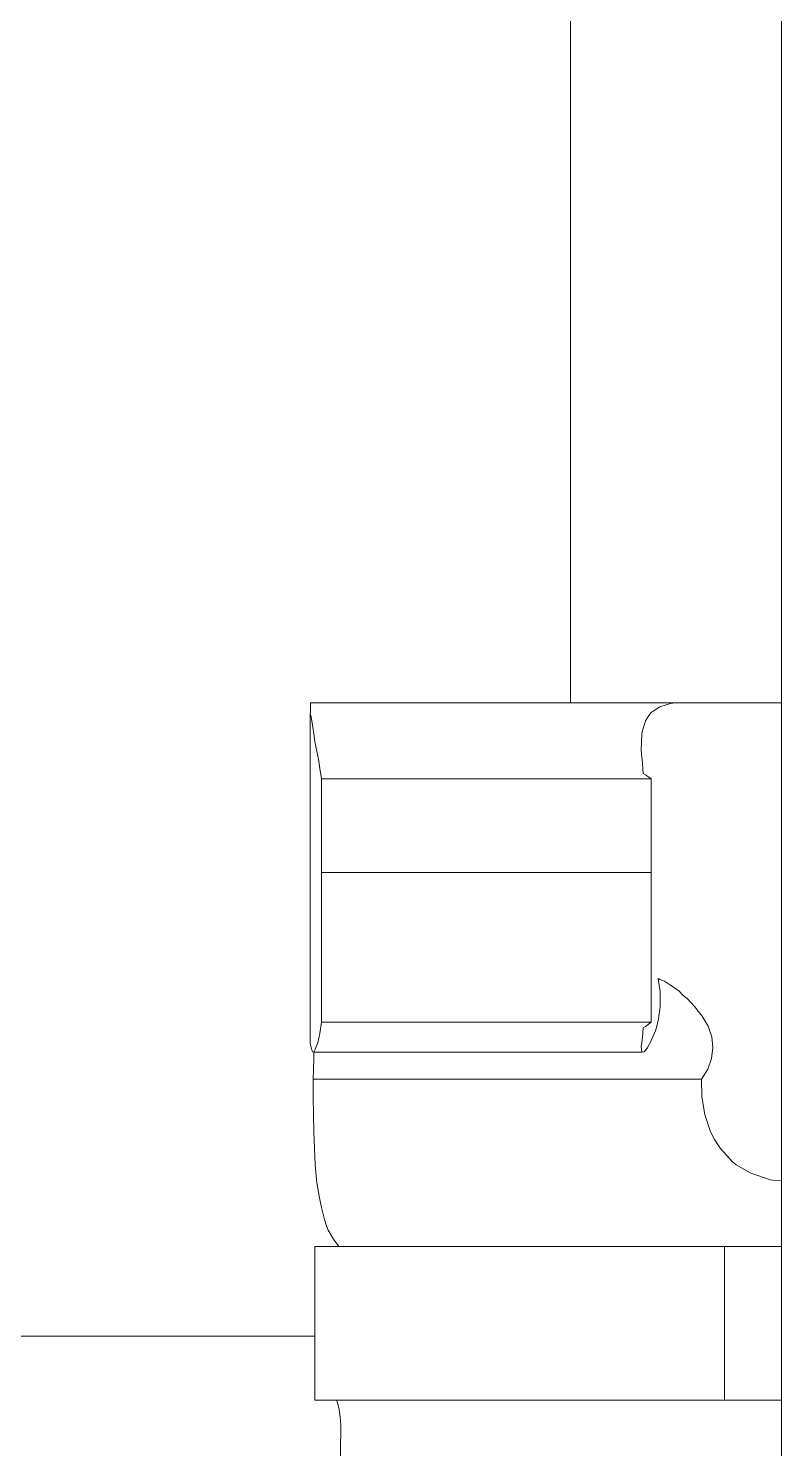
# Model space of a CAD drawing. Header units: millimetres. Extents: x -280308 to 6402717, y -14 to 2073074.
# Drawn here: x -39224.9 to -39001.5, y 416675.4 to 417098.6 of the extents above; entities that cross this region are included whole.
import ezdxf

# ---------------------------------------------------------------- set-up
doc = ezdxf.new("R2010")
doc.units = ezdxf.units.MM
doc.layers.get('0').update_dxf_attribs({"lineweight": 0})
doc.layers.add('A-FURN-EQPM', color=177, linetype='Continuous', lineweight=0)

# ---------------------------------------------------------------- blocks, each defined once
blk = doc.blocks.new('A$Cc6df37c2')
at = {"color": 0, "linetype": 'ByBlock', "lineweight": -2}
for p, q in [((-696.04, -108.18), (-696.04, 108.18)), ((-633.39, -108.18), (-633.39, 108.18)), ((-773.21, -110.62), (-773.18, -109.54)), ((-773.18, -109.54), (-773.16, -108.73)), ((-773.16, -108.73), (-773.13, -108.18)), ((-773.13, -108.18), (-696.04, -108.18)), ((-696.04, -108.18), (-664.97, -108.18)), ((-669.84, -109.54), (-671.48, -110.62)), ((-669.54, -109.4), (-669.84, -109.54)), ((-667.65, -108.73), (-669.54, -109.4)), ((-666.35, -108.43), (-667.65, -108.73)), ((-664.97, -108.18), (-666.35, -108.43)), ((-662.54, -108.18), (-664.97, -108.18)), ((-658.16, -108.18), (-662.54, -108.18)), ((-658.16, -108.18), (-653.29, -108.18)), ((-648.03, -108.18), (-653.29, -108.18)), ((-642.46, -108.18), (-648.03, -108.18)), ((-636.69, -108.18), (-642.46, -108.18)), ((-633.39, -108.18), (-636.69, -108.18)), ((-633.39, -249.93), (-633.39, -108.18)), ((-773.22, -111.51), (-773.21, -110.62)), ((-773.22, -209.07), (-773.22, -111.51)), ((-773.11, -111.96), (-773.22, -111.51)), ((-772.78, -113.54), (-773.11, -111.96)), ((-772.46, -115.37), (-772.78, -113.54)), ((-673.79, -113.58), (-674.33, -115.37)), ((-673.77, -113.54), (-673.79, -113.58)), ((-672.74, -111.96), (-673.77, -113.54)), ((-672.03, -111.08), (-672.74, -111.96)), ((-671.48, -110.62), (-672.03, -111.08)), ((-772.16, -117.42), (-772.46, -115.37)), ((-771.88, -119.7), (-772.16, -117.42)), ((-674.8, -117.42), (-674.91, -119.7)), ((-674.79, -117.18), (-674.8, -117.42)), ((-674.33, -115.37), (-674.79, -117.18)), ((-771.83, -120.11), (-771.88, -119.7)), ((-771.36, -122.18), (-771.83, -120.11)), ((-770.84, -124.86), (-771.36, -122.18)), ((-674.91, -119.7), (-675, -122.13)), ((-675, -122.18), (-675, -122.13)), ((-675, -122.18), (-674.79, -124.41)), ((-770.36, -127.72), (-770.84, -124.86)), ((-674.79, -124.41), (-674.75, -124.86)), ((-674.75, -124.86), (-674.52, -127.72)), ((-769.92, -130.74), (-770.36, -127.72)), ((-769.92, -158.56), (-769.92, -130.74)), ((-672.06, -130.74), (-769.92, -130.74)), ((-674.52, -127.72), (-674.42, -129.15)), ((-674.42, -129.15), (-673.79, -129.57)), ((-673.79, -129.57), (-672.06, -130.74)), ((-672.06, -130.74), (-672.06, -158.56)), ((-769.92, -202.93), (-769.92, -158.56)), ((-672.06, -158.56), (-769.92, -158.56)), ((-672.06, -158.56), (-672.06, -202.93)), ((-669.95, -190.03), (-669.54, -190.24)), ((-669.85, -190.8), (-669.95, -190.03)), ((-669.54, -190.24), (-668.09, -190.8)), ((-669.68, -192.05), (-669.85, -190.8)), ((-669.54, -193.14), (-669.68, -192.05)), ((-669.43, -193.76), (-669.54, -193.14)), ((-669.39, -193.93), (-669.43, -193.76)), ((-669.37, -195.88), (-669.39, -193.93)), ((-668.09, -190.8), (-666.35, -191.93)), ((-666.35, -191.93), (-666.1, -192.05)), ((-666.1, -192.05), (-663.76, -193.76)), ((-663.76, -193.76), (-662.54, -195)), ((-669.54, -199.2), (-669.4, -198.35)), ((-669.4, -198.35), (-669.35, -197.99)), ((-669.35, -197.99), (-669.37, -195.88)), ((-662.54, -195), (-661.4, -195.88)), ((-661.4, -195.88), (-659.08, -198.35)), ((-659.08, -198.35), (-658.16, -199.72)), ((-770.38, -206.35), (-769.92, -202.93)), ((-672.06, -202.93), (-769.92, -202.93)), ((-672.06, -202.93), (-673.79, -204.19)), ((-670.41, -204.13), (-669.85, -201.94)), ((-669.85, -201.94), (-669.76, -201.13)), ((-669.76, -201.13), (-669.54, -199.2)), ((-658.16, -199.72), (-656.91, -201.13)), ((-656.91, -201.13), (-655.12, -204.13)), ((-771, -209.1), (-770.38, -206.35)), ((-674.53, -206.35), (-674.83, -209.1)), ((-674.42, -204.64), (-674.53, -206.35)), ((-673.79, -204.19), (-674.42, -204.64)), ((-672.03, -208.35), (-671.56, -207.28)), ((-671.56, -207.28), (-670.77, -205.5)), ((-670.77, -205.5), (-670.41, -204.13)), ((-655.12, -204.13), (-654.05, -207.28)), ((-654.05, -207.28), (-653.72, -210.5)), ((-773.22, -209.07), (-772.98, -210.58)), ((-772.98, -210.58), (-772.59, -211.75)), ((-772.19, -211.89), (-771.83, -211.07)), ((-771.83, -211.07), (-771.75, -210.99)), ((-771.75, -210.99), (-771, -209.1)), ((-674.83, -209.1), (-675, -210.03)), ((-675, -210.03), (-674.94, -210.99)), ((-674.94, -210.99), (-674.79, -211.89)), ((-674.11, -211.75), (-673.79, -211.2)), ((-673.79, -211.2), (-673.15, -210.58)), ((-673.15, -210.58), (-673.11, -210.5)), ((-673.11, -210.5), (-672.06, -208.44)), ((-672.06, -208.44), (-672.03, -208.35)), ((-653.72, -210.5), (-654.14, -213.73)), ((-772.59, -211.75), (-772.19, -211.89)), ((-772.25, -216.87), (-772.16, -213.73)), ((-772.14, -211.89), (-772.19, -211.89)), ((-772.16, -213.73), (-772.14, -211.89)), ((-674.79, -211.89), (-772.14, -211.89)), ((-674.79, -211.89), (-674.11, -211.75)), ((-654.14, -213.73), (-655.29, -216.87)), ((-772.39, -219.84), (-772.25, -216.87)), ((-657.17, -219.84), (-772.39, -219.84)), ((-772.38, -225.1), (-772.39, -219.84)), ((-655.29, -216.87), (-657.17, -219.84)), ((-657.17, -219.84), (-657.04, -225.1)), ((-772.31, -230.32), (-772.38, -225.1)), ((-657.04, -225.1), (-656.13, -230.32)), ((-772.18, -235.45), (-772.31, -230.32)), ((-656.13, -230.32), (-654.45, -235.45)), ((-771.99, -240.44), (-772.18, -235.45)), ((-654.45, -235.45), (-653.29, -237.8)), ((-771.75, -245.23), (-771.99, -240.44)), ((-653.29, -237.8), (-651.53, -240.44)), ((-651.53, -240.44), (-648.03, -244.31)), ((-771.53, -248.49), (-771.75, -245.23)), ((-648.03, -244.31), (-646.81, -245.23)), ((-646.81, -245.23), (-642.46, -247.78)), ((-771.36, -249.78), (-771.53, -248.49)), ((-642.46, -247.78), (-636.69, -249.73)), ((-770.67, -254.03), (-771.36, -249.78)), ((-636.69, -249.73), (-636.1, -249.78)), ((-636.1, -249.78), (-633.39, -249.93)), ((-633.39, -254.03), (-633.39, -249.93)), ((-769.89, -257.95), (-770.67, -254.03)), ((-769.02, -261.5), (-769.89, -257.95)), ((-633.39, -257.95), (-633.39, -254.03)), ((-633.39, -261.5), (-633.39, -257.95)), ((-768.46, -263.35), (-769.02, -261.5)), ((-633.39, -264.63), (-633.39, -261.5)), ((-767.88, -264.63), (-768.46, -263.35)), ((-766.35, -267.32), (-767.88, -264.63)), ((-633.39, -267.32), (-633.39, -264.63)), ((-771.92, -296.12), (-771.92, -269.53)), ((-764.73, -269.53), (-771.92, -269.53)), ((-764.73, -269.53), (-766.35, -267.32)), ((-650.26, -269.53), (-764.73, -269.53)), ((-648.03, -269.53), (-650.26, -269.53)), ((-650.26, -269.53), (-650.26, -315.08)), ((-642.46, -269.53), (-648.03, -269.53)), ((-636.69, -269.53), (-642.46, -269.53)), ((-633.39, -269.53), (-636.69, -269.53)), ((-633.39, -269.53), (-633.39, -267.32)), ((-633.39, -315.08), (-633.39, -269.53)), ((-771.92, -296.12), (-973.47, -296.12)), ((-771.92, -315.08), (-771.92, -296.12)), ((-765.45, -315.08), (-771.92, -315.08)), ((-765.17, -315.83), (-765.45, -315.08)), ((-650.26, -315.08), (-765.45, -315.08)), ((-764.69, -317.85), (-765.17, -315.83)), ((-650.26, -315.08), (-648.03, -315.08)), ((-648.03, -315.08), (-642.46, -315.08)), ((-642.46, -315.08), (-636.69, -315.08)), ((-636.69, -315.08), (-633.39, -315.08)), ((-633.39, -315.83), (-633.39, -315.08)), ((-633.39, -317.85), (-633.39, -315.83)), ((-764.35, -320.12), (-764.69, -317.85)), ((-764.18, -322.54), (-764.35, -320.12)), ((-633.39, -320.12), (-633.39, -317.85)), ((-633.39, -322.54), (-633.39, -320.12)), ((-764.3, -328.3), (-764.17, -325.02)), ((-764.17, -325.02), (-764.18, -322.54)), ((-633.39, -325.02), (-633.39, -322.54)), ((-633.39, -328.3), (-633.39, -325.02)), ((-764.25, -331.6), (-764.3, -328.3)), ((-633.39, -331.6), (-633.39, -328.3))]:
    blk.add_line(p, q, dxfattribs=at)
blk = doc.blocks.new('A$C834590f0')
at = {"layer": 'A-FURN-EQPM', "color": 32, "ltscale": 0.25, "true_color": 0xdd6108}
blk.add_blockref('A$Cc6df37c2', (-62675.99, -8538.81), dxfattribs=at)
blk = doc.blocks.new('A$C7a9db0a0')
at = {"ltscale": 0.25}
blk.add_blockref('A$C834590f0', (70322.8, -713.83), dxfattribs=at)
blk = doc.blocks.new('2')
at = {"ltscale": 0.25}
blk.add_blockref('A$C7a9db0a0', (-46014.9, 426259.29), dxfattribs=at)

msp = doc.modelspace()

# ---------------------------------------------------------------- block references
msp.add_blockref('2', (0, 0))

doc.saveas('drawing.dxf')
